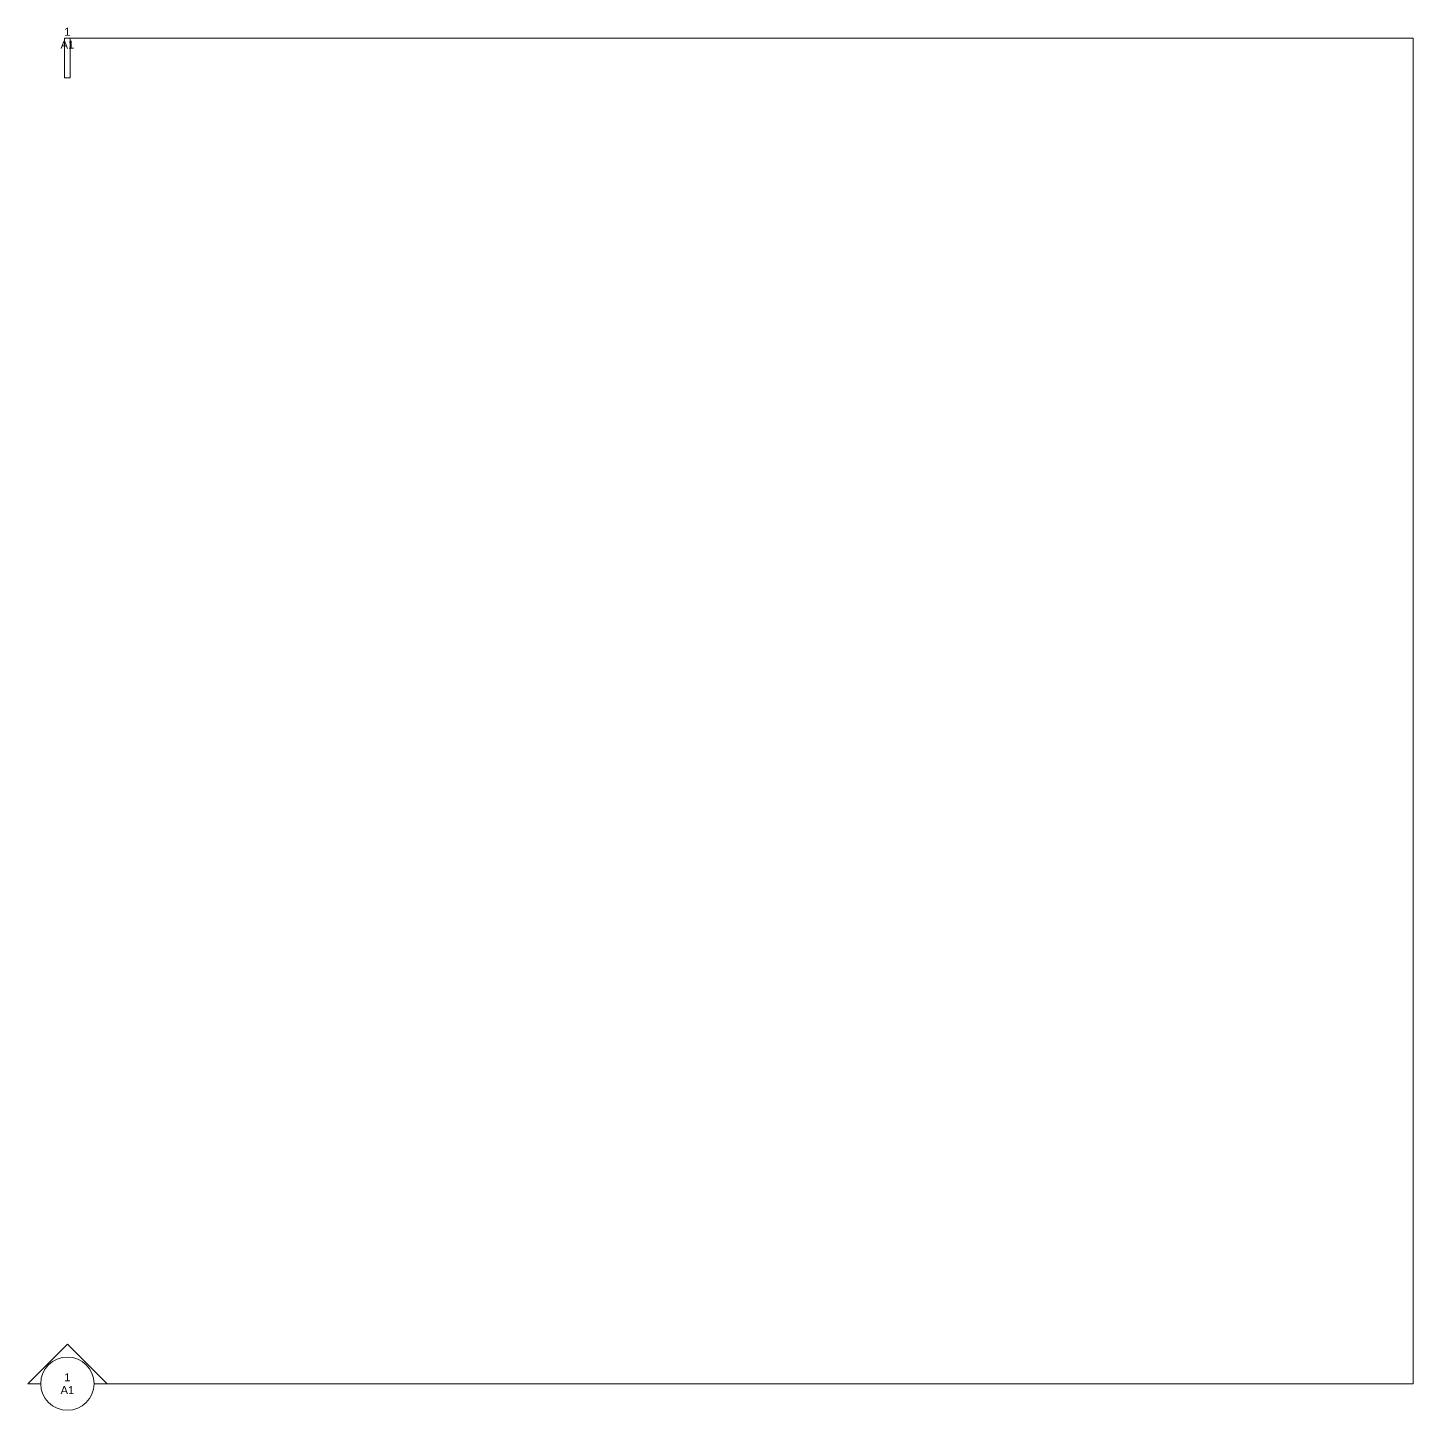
# Model space of a CAD drawing. Header units: millimetres. Extents: x -5080 to 169092, y -130394 to 7197.
# Drawn here: x 143653 to 161112, y -25774 to -8348 of the extents above; entities that cross this region are included whole.
import ezdxf

# ---------------------------------------------------------------- set-up
doc = ezdxf.new("R2010")
doc.units = ezdxf.units.MM
doc.header["$LTSCALE"] = 50
doc.layers.add('pio-Section-Elevation Marker', color=7, linetype='Continuous', lineweight=5)
doc.styles.add('Arial', font='Arial.ttf')

# ---------------------------------------------------------------- blocks, each defined once
blk = doc.blocks.new('Group-1')
at = {"layer": 'pio-Section-Elevation Marker', "color": 0, "flags": 1}
for tag in ['Marker', 'WhichOne']:
    blk.add_attdef(tag, (-500, -336), '', height=0.18, dxfattribs=at)
at = {"color": 255, "linetype": 'Continuous', "lineweight": 15, "transparency": 33554687}
blk.add_wipeout([(500, 0), (-500, 0), (0, 500)], dxfattribs=at).dxf.layer = 'pio-Section-Elevation Marker'
at = {"layer": 'pio-Section-Elevation Marker', "color": 7, "linetype": 'Continuous', "lineweight": 15, "transparency": 33554687, "flags": 128}
blk.add_lwpolyline([(500, 0), (-500, 0), (0, 500)], close=True, dxfattribs=at)
at = {"color": 255, "linetype": 'Continuous', "lineweight": 18, "transparency": 33554687}
blk.add_wipeout([(-336, 0), (-334, 33), (-329, 65), (-321, 97), (-310, 128), (-296, 158), (-279, 186), (-259, 213), (-237, 237), (-213, 259), (-186, 279), (-158, 296), (-128, 310), (-97, 321), (-65, 329), (-33, 334), (0, 336), (33, 334), (65, 329), (97, 321), (128, 310), (158, 296), (186, 279), (213, 259), (237, 237), (259, 213), (279, 186), (296, 158), (310, 128), (321, 97), (329, 65), (334, 33), (336, 0), (334, -33), (329, -65), (321, -97), (310, -128), (296, -158), (279, -186), (259, -213), (237, -237), (213, -259), (186, -279), (158, -296), (128, -310), (97, -321), (65, -329), (33, -334), (0, -336), (-33, -334), (-65, -329), (-97, -321), (-128, -310), (-158, -296), (-186, -279), (-213, -259), (-237, -237), (-259, -213), (-279, -186), (-296, -158), (-310, -128), (-321, -97), (-329, -65), (-334, -33)], dxfattribs=at).dxf.layer = 'pio-Section-Elevation Marker'
at = {"layer": 'pio-Section-Elevation Marker', "color": 7, "linetype": 'Continuous', "lineweight": 18, "transparency": 33554687}
blk.add_circle((0, 0), 336, dxfattribs=at)
blk = doc.blocks.new('Group-2')
at = {"color": 255, "linetype": 'Continuous', "lineweight": 5, "transparency": 33554687}
blk.add_wipeout([(35, 16459.2), (-35, 16459.2), (-35, 16959.2), (35, 16959.2)], dxfattribs=at).dxf.layer = 'pio-Section-Elevation Marker'
at = {"layer": 'pio-Section-Elevation Marker', "color": 7, "linetype": 'Continuous', "lineweight": 5, "transparency": 33554687, "flags": 128}
blk.add_lwpolyline([(35, 16459.2), (-35, 16459.2), (-35, 16959.2), (35, 16959.2)], close=True, dxfattribs=at)
at = {"layer": 'pio-Section-Elevation Marker', "color": 0, "flags": 1}
for tag in ['Marker', 'WhichOne']:
    blk.add_attdef(tag, (-35, 16459.2), '', height=0.18, dxfattribs=at)
blk = doc.blocks.new('obj-04')
at = {"layer": 'pio-Section-Elevation Marker', "color": 7, "linetype": 'Continuous', "lineweight": 5, "transparency": 33554687}
for p, q in [((16959.2, 16959.2), (0, 16959.2)), ((16959.2, 0), (16959.2, 16959.2)), ((0, 0), (16959.2, 0))]:
    blk.add_line(p, q, dxfattribs=at)
at = {"layer": 'pio-Section-Elevation Marker', "color": 7, "transparency": 33554687}
for name in ['Group-2', 'Group-1']:
    blk.add_blockref(name, (0, 0), dxfattribs=at)
at = {"layer": 'pio-Section-Elevation Marker', "color": 7, "transparency": 33554687, "char_height": 100.87, "attachment_point": 5, "line_spacing_factor": 0.960695, "style": 'Arial'}
for insert in [(0, 16959.2), (0, 0)]:
    blk.add_mtext('1\\PA1', dxfattribs=dict(at, insert=insert))

msp = doc.modelspace()

# ---------------------------------------------------------------- block references
at = {"layer": 'pio-Section-Elevation Marker', "color": 7, "transparency": 33554687}
msp.add_blockref('obj-04', (144153.2, -25438.8), dxfattribs=at)

doc.saveas('drawing.dxf')
